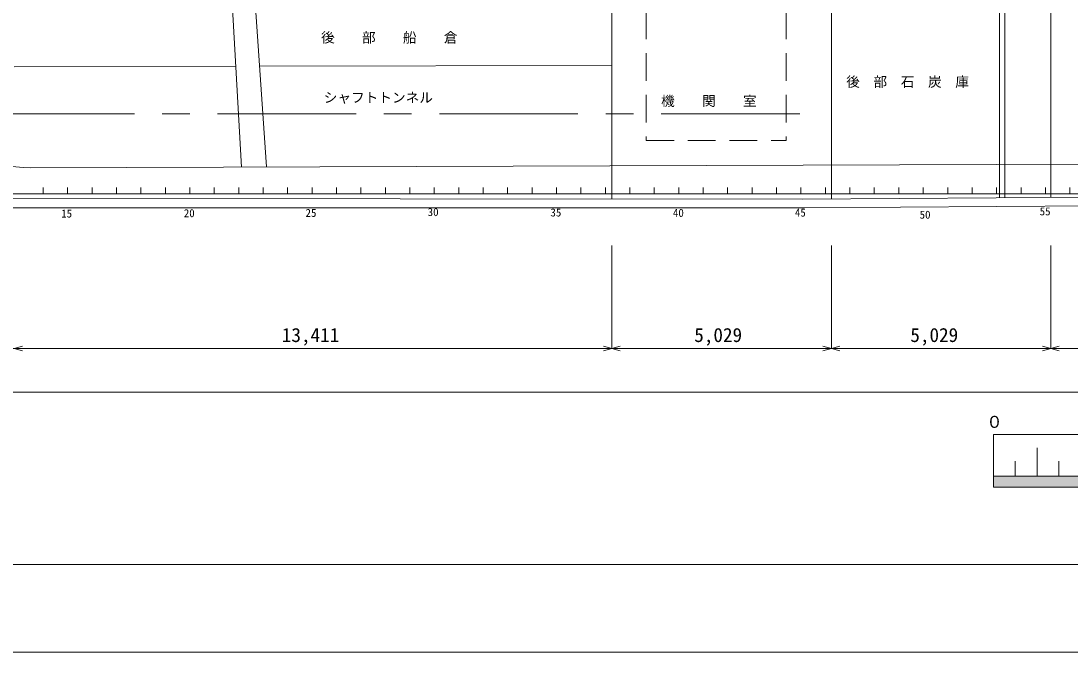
# Model space of a CAD drawing. Units: millimetres, scale not verified. Extents: x -51044 to 51056, y -29700 to 29700.
# Drawn here: x -32096 to -8066, y -29700 to -15255 of the extents above; entities that cross this region are included whole.
import ezdxf
from ezdxf.enums import TextEntityAlignment as Align

# ---------------------------------------------------------------- set-up
doc = ezdxf.new("R2010")
doc.units = ezdxf.units.MM
doc.header["$LTSCALE"] = 100
doc.linetypes.add('USER1', pattern=[50.8, 31.75, -6.35, 6.35, -6.35])
doc.linetypes.add('USER2', pattern=[9.525, 6.35, -3.175])
for name, color, linetype, lineweight in [('0-2_sunpou', 7, 'Continuous', 18), ('0-3_keijou', 7, 'Continuous', 18), ('0-4_frame', 7, 'Continuous', 18), ('0-6_center', 7, 'USER1', 18)]:
    doc.layers.add(name, color=color, linetype=linetype, lineweight=lineweight)
doc.layers.add('0-5_text', color=7, linetype='Continuous')
doc.styles.add('ＭＳ ゴシック', font='')
doc.styles.get('ＭＳ ゴシック').set_extended_font_data('MS Gothic')

msp = doc.modelspace()

# ---------------------------------------------------------------- linework, layer by layer
at = {"layer": '0-2_sunpou'}
for p, q in [((-43077.1, -19212.1), (29327.7, -19212.1)), ((-31588.4, -19067.1), (-31588.4, -19212.1)), ((-31028.4, -19067.1), (-31028.4, -19212.1)), ((-30468.4, -19067.1), (-30468.4, -19212.1)), ((-29908.4, -19067.1), (-29908.4, -19212.1)), ((-29348.4, -19067.1), (-29348.4, -19212.1)), ((-28788.4, -19067.1), (-28788.4, -19212.1)), ((-28228.4, -19067.1), (-28228.4, -19212.1)), ((-27668.4, -19067.1), (-27668.4, -19212.1)), ((-27108.4, -19067.1), (-27108.4, -19212.1)), ((-26548.4, -19067.1), (-26548.4, -19212.1)), ((-25988.4, -19067.1), (-25988.4, -19212.1)), ((-25428.4, -19067.1), (-25428.4, -19212.1)), ((-24868.4, -19067.1), (-24868.4, -19212.1)), ((-24308.4, -19067.1), (-24308.4, -19212.1)), ((-23748.4, -19067.1), (-23748.4, -19212.1)), ((-23188.4, -19067.1), (-23188.4, -19212.1)), ((-22628.4, -19067.1), (-22628.4, -19212.1)), ((-22068.4, -19067.1), (-22068.4, -19212.1)), ((-21508.4, -19067.1), (-21508.4, -19212.1)), ((-20948.4, -19067.1), (-20948.4, -19212.1)), ((-20388.4, -19067.1), (-20388.4, -19212.1)), ((-19828.4, -19067.1), (-19828.4, -19212.1)), ((-19268.4, -19067.1), (-19268.4, -19212.1)), ((-18708.4, -19067.1), (-18708.4, -19212.1)), ((-18148.4, -19067.1), (-18148.4, -19212.1)), ((-17588.4, -19067.1), (-17588.4, -19212.1)), ((-17028.4, -19067.1), (-17028.4, -19212.1)), ((-16468.4, -19067.1), (-16468.4, -19212.1)), ((-15908.4, -19067.1), (-15908.4, -19212.1)), ((-15348.4, -19067.1), (-15348.4, -19212.1)), ((-14788.4, -19067.1), (-14788.4, -19212.1)), ((-14228.4, -19067.1), (-14228.4, -19212.1)), ((-13668.4, -19067.1), (-13668.4, -19212.1)), ((-13108.4, -19067.1), (-13108.4, -19212.1)), ((-12548.4, -19067.1), (-12548.4, -19212.1)), ((-11988.4, -19067.1), (-11988.4, -19212.1)), ((-11428.4, -19067.1), (-11428.4, -19212.1)), ((-10868.4, -19067.1), (-10868.4, -19212.1)), ((-10308.4, -19067.1), (-10308.4, -19212.1)), ((-9748.4, -19067.1), (-9748.4, -19212.1)), ((-9188.4, -19067.1), (-9188.4, -19212.1)), ((-8628.4, -19067.1), (-8628.4, -19212.1)), ((-8068.4, -19067.1), (-8068.4, -19212.1)), ((-18562.1, -20395.8), (-18562.1, -22754.1)), ((-13533.1, -20395.8), (-13533.1, -22754.1)), ((-8504.1, -20395.8), (-8504.1, -22754.1)), ((28613.6, -22754.1), (-39720.4, -22754.1)), ((-32252.4, -22754.1), (-32059.2, -22702.4)), ((-32252.4, -22754.1), (-32059.2, -22805.9)), ((-18562.1, -22754.1), (-18755.2, -22702.4)), ((-18562.1, -22754.1), (-18755.2, -22805.9)), ((-18562.1, -22754.1), (-18368.9, -22702.4)), ((-18562.1, -22754.1), (-18368.9, -22805.9)), ((-13533.1, -22754.1), (-13726.2, -22702.4)), ((-13533.1, -22754.1), (-13726.2, -22805.9)), ((-13533.1, -22754.1), (-13339.9, -22702.4)), ((-13533.1, -22754.1), (-13339.9, -22805.9)), ((-8504.1, -22754.1), (-8697.2, -22702.4)), ((-8504.1, -22754.1), (-8697.2, -22805.9)), ((-8504.1, -22754.1), (-8310.9, -22702.4)), ((-8504.1, -22754.1), (-8310.9, -22805.9)), ((33025.6, -23754.1), (-42018.4, -23754.1)), ((-8820.4, -25673.7), (-8820.4, -25023.7)), ((-9320.4, -25673.7), (-9320.4, -25333.7)), ((-8320.4, -25673.7), (-8320.4, -25333.7)), ((-9820.4, -25673.7), (10179.6, -25673.7)), ((-9820.4, -25673.7), (10179.6, -25673.7)), ((-9820.4, -25673.7), (10179.6, -25673.7)), ((10179.6, -25923.7), (-9820.4, -25923.7)), ((10179.6, -25923.7), (-9820.4, -25923.7))]:
    msp.add_line(p, q, dxfattribs=at)
msp.add_lwpolyline([(-9820.4, -24723.7), (10179.6, -24723.7), (10179.6, -25923.7), (-9820.4, -25923.7)], close=True, dxfattribs=at)
msp.add_solid([(-9820.4, -25673.7), (10179.6, -25673.7), (-9820.4, -25923.7), (10179.6, -25923.7)], dxfattribs=at)
at = {"layer": '0-3_keijou'}
for p, q in [((-18562.1, -19331.3), (-18562.1, -11664)), ((-13533.1, -19331.1), (-13533.1, -12269.1)), ((-27261.7, -14835.6), (-27044.8, -18597.7)), ((-26732.8, -14835.6), (-26473.1, -18595.5)), ((-9683.9, -14741.7), (-9683.9, -19302.5)), ((-9558.9, -14742.5), (-9558.9, -19301.5)), ((-8504.1, -19293.7), (-8504.1, -14749.3)), ((-27177.6, -16293.9), (-32252.4, -16307.5)), ((-18562.1, -16270.6), (-26632.2, -16292.4)), ((23151.7, -18429.9), (-31884.1, -18616.7)), ((-14200.1, -19336.1), (16225.2, -19109.3)), ((-39224, -19308.3), (-14200.1, -19336.1)), ((-14152.2, -19528.5), (16362.3, -19323.7)), ((-39650.2, -19528.5), (-14153, -19528.5))]:
    msp.add_line(p, q, dxfattribs=at)
at = {"layer": '0-3_keijou', "linetype": 'USER2'}
msp.add_line((-14566.5, -14087), (-14566.5, -17990.2), dxfattribs=at)
msp.add_lwpolyline([(-17771.6, -14087), (-17771.6, -17990.2), (-14566.5, -17990.2)], dxfattribs=at)
at = {"layer": '0-3_keijou'}
for centre, radius, start, end in [((-31664.2, -12573.8), 6047, 243.15208, 267.91516), ((-14153, -19408.5), 120, 270, 270.38454)]:
    msp.add_arc(centre, radius, start, end, dxfattribs=at)
at = {"layer": '0-4_frame'}
for points in [[(-51043.5, -29700), (51056.5, -29700), (51056.5, 29700), (-51043.5, 29700)], [(-49043.5, -27700), (49056.5, -27700), (49056.5, 27700), (-49043.5, 27700)]]:
    msp.add_lwpolyline(points, close=True, dxfattribs=at)
at = {"layer": '0-6_center'}
msp.add_line((-14257.5, -17380.1), (-32744.9, -17380.1), dxfattribs=at)

# ---------------------------------------------------------------- texts
at = {"layer": '0-2_sunpou', "style": 'ＭＳ ゴシック'}
for s, height, p in [('15', 183.3, (-31175.2, -19809.4)), ('20', 183.3, (-28366.3, -19801)), ('25', 183.3, (-25577.6, -19794.4)), ('30', 183.3, (-22779.5, -19775.3)), ('35', 183.3, (-19967.4, -19784.8)), ('40', 183.3, (-17162, -19794.5)), ('45', 183.3, (-14367.1, -19787.2)), ('50', 183.3, (-11510.7, -19835.2)), ('55', 183.3, (-8760.5, -19759.1)), ('13,411', 322.6, (-26121.1, -22701.1)), ('5,029', 322.6, (-16674.2, -22701.1)), ('5,029', 322.6, (-11724.3, -22701.1)), ('０', 274.9, (-9983.7, -24651.4))]:
    msp.add_text(s, height=height, dxfattribs=at).set_placement(p, align=Align.BOTTOM_LEFT)
at = {"layer": '0-5_text', "style": 'ＭＳ ゴシック'}
for s, p in [('後\u3000\u3000部\u3000\u3000船\u3000\u3000倉', (-25222.5, -15816.9)), ('後\u3000部\u3000石\u3000炭\u3000庫', (-13193.4, -16830.7)), ('シャフトトンネル', (-25160, -17191.2)), ('機\u3000\u3000関\u3000\u3000室', (-17432.5, -17270))]:
    msp.add_text(s, height=229.1, dxfattribs=at).set_placement(p, align=Align.BOTTOM_LEFT)

doc.saveas('drawing.dxf')
